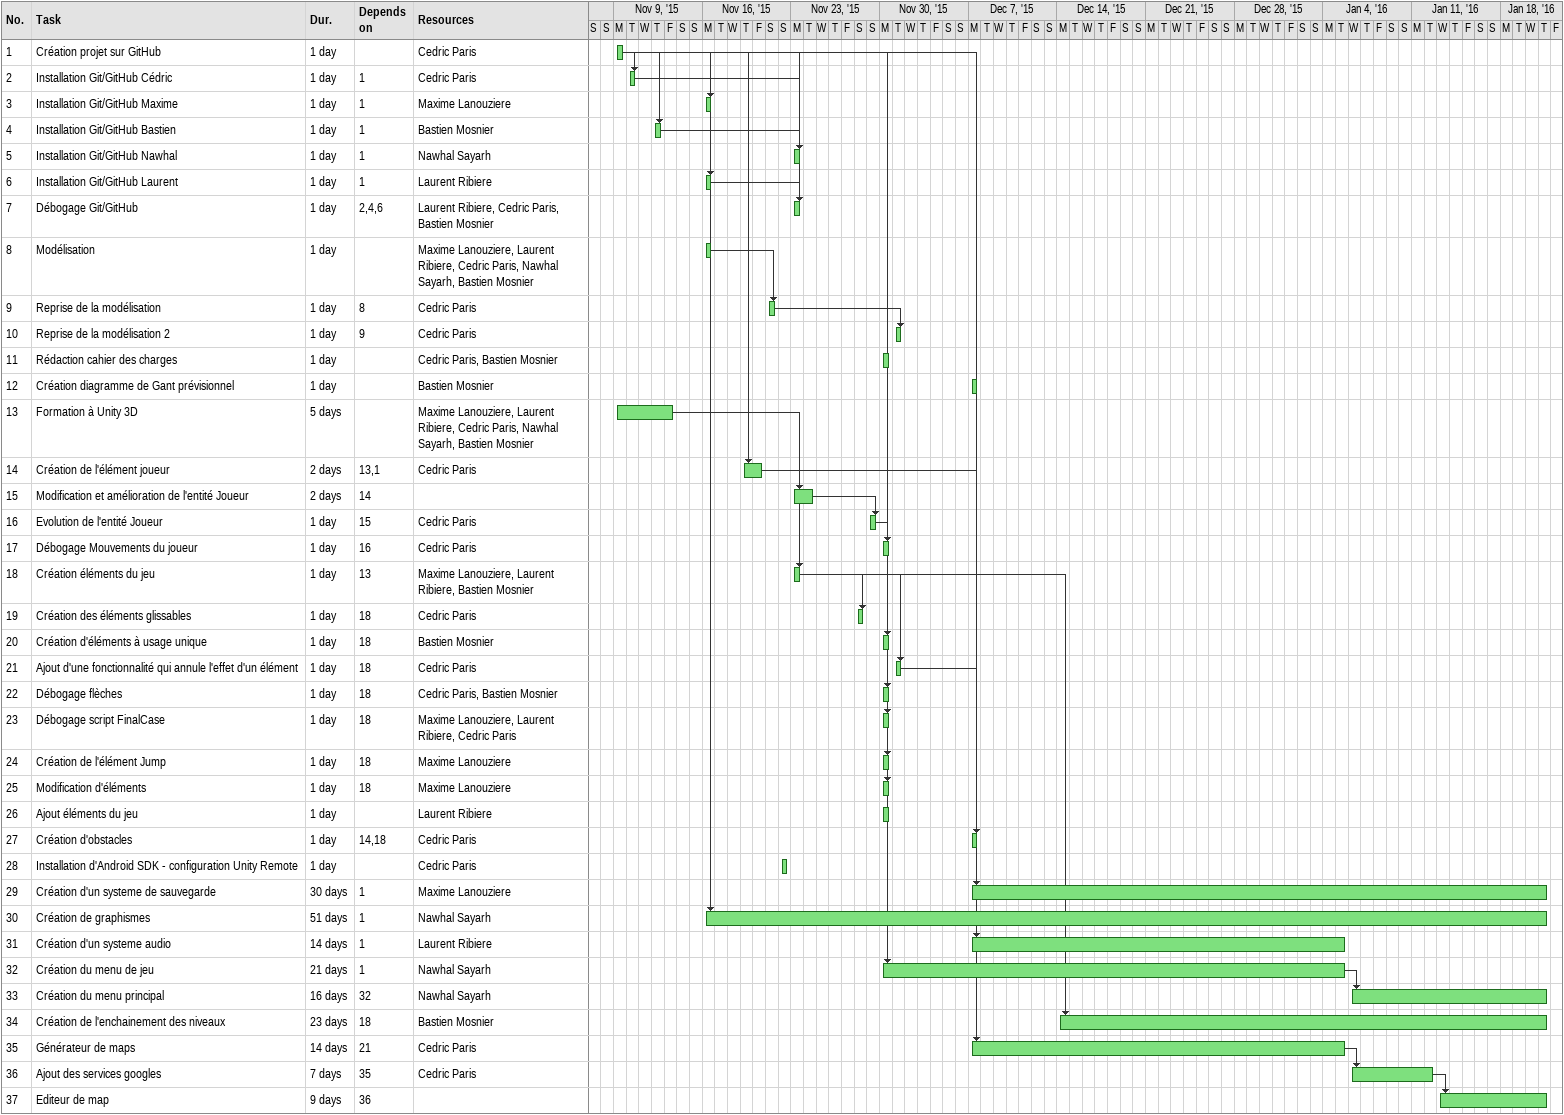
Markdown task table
| ID | Task | Duration | Start | Finish | Predecessors | Resources |
|---|---|---|---|---|---|---|
| 1 | Création projet sur GitHub | 1d | 2015-11-09 | 2015-11-09 |  | Cedric Paris |
| 2 | Installation Git/GitHub Cédric | 1d | 2015-11-10 | 2015-11-10 | 1 | Cedric Paris |
| 3 | Installation Git/GitHub Maxime | 1d | 2015-11-16 | 2015-11-16 | 1 | Maxime Lanouziere |
| 4 | Installation Git/GitHub Bastien | 1d | 2015-11-12 | 2015-11-12 | 1 | Bastien Mosnier |
| 5 | Installation Git/GitHub Nawhal | 1d | 2015-11-23 | 2015-11-23 | 1 | Nawhal Sayarh |
| 6 | Installation Git/GitHub Laurent | 1d | 2015-11-16 | 2015-11-16 | 1 | Laurent Ribiere |
| 7 | Débogage Git/GitHub | 1d | 2015-11-23 | 2015-11-23 | 2, 4, 6 | Laurent Ribiere, Cedric Paris, Bastien Mosnier |
| 8 | Modélisation | 1d | 2015-11-16 | 2015-11-16 |  | Maxime Lanouziere, Laurent Ribiere, Cedric Paris, Nawhal Sayarh, Bastien Mosnier |
| 9 | Reprise de la modélisation | 1d | 2015-11-21 | 2015-11-21 | 8 | Cedric Paris |
| 10 | Reprise de la modélisation 2 | 1d | 2015-12-01 | 2015-12-01 | 9 | Cedric Paris |
| 11 | Rédaction cahier des charges | 1d | 2015-11-30 | 2015-11-30 |  | Cedric Paris, Bastien Mosnier |
| 12 | Création diagramme de Gant prévisionnel | 1d | 2015-12-07 | 2015-12-07 |  | Bastien Mosnier |
| 13 | Formation à Unity 3D | 5d | 2015-11-09 | 2015-11-13 |  | Maxime Lanouziere, Laurent Ribiere, Cedric Paris, Nawhal Sayarh, Bastien Mosnier |
| 14 | Création de l'élément joueur | 2d | 2015-11-19 | 2015-11-20 | 13, 1 | Cedric Paris |
| 15 | Modification et amélioration de l'entité Joueur | 2d | 2015-11-23 | 2015-11-24 | 14 |  |
| 16 | Evolution de l'entité Joueur | 1d | 2015-11-29 | 2015-11-29 | 15 | Cedric Paris |
| 17 | Débogage Mouvements du joueur | 1d | 2015-11-30 | 2015-11-30 | 16 | Cedric Paris |
| 18 | Création éléments du jeu | 1d | 2015-11-23 | 2015-11-23 | 13 | Maxime Lanouziere, Laurent Ribiere, Bastien Mosnier |
| 19 | Création des éléments glissables | 1d | 2015-11-28 | 2015-11-28 | 18 | Cedric Paris |
| 20 | Création d'éléments à usage unique | 1d | 2015-11-30 | 2015-11-30 | 18 | Bastien Mosnier |
| 21 | Ajout d'une fonctionnalité qui annule l'effet d'un élément | 1d | 2015-12-01 | 2015-12-01 | 18 | Cedric Paris |
| 22 | Débogage flèches | 1d | 2015-11-30 | 2015-11-30 | 18 | Cedric Paris, Bastien Mosnier |
| 23 | Débogage script FinalCase | 1d | 2015-11-30 | 2015-11-30 | 18 | Maxime Lanouziere, Laurent Ribiere, Cedric Paris |
| 24 | Création de l'élément Jump | 1d | 2015-11-30 | 2015-11-30 | 18 | Maxime Lanouziere |
| 25 | Modification d'éléments | 1d | 2015-11-30 | 2015-11-30 | 18 | Maxime Lanouziere |
| 26 | Ajout éléments du jeu | 1d | 2015-11-30 | 2015-11-30 |  | Laurent Ribiere |
| 27 | Création d'obstacles | 1d | 2015-12-07 | 2015-12-07 | 14, 18 | Cedric Paris |
| 28 | Installation d'Android SDK - configuration Unity Remote | 1d | 2015-11-22 | 2015-11-22 |  | Cedric Paris |
| 29 | Création d'un systeme de sauvegarde | 30d | 2015-12-07 | 2016-01-21 | 1 | Maxime Lanouziere |
| 30 | Création de graphismes | 51d | 2015-11-16 | 2016-01-21 | 1 | Nawhal Sayarh |
| 31 | Création d'un systeme audio | 14d | 2015-12-07 | 2016-01-05 | 1 | Laurent Ribiere |
| 32 | Création du menu de jeu | 21d | 2015-11-30 | 2016-01-05 | 1 | Nawhal Sayarh |
| 33 | Création du menu principal | 16d | 2016-01-06 | 2016-01-21 | 32 | Nawhal Sayarh |
| 34 | Création de l'enchainement des niveaux | 23d | 2015-12-14 | 2016-01-21 | 18 | Bastien Mosnier |
| 35 | Générateur de maps | 14d | 2015-12-07 | 2016-01-05 | 21 | Cedric Paris |
| 36 | Ajout des services googles | 7d | 2016-01-06 | 2016-01-12 | 35 | Cedric Paris |
| 37 | Editeur de map | 9d | 2016-01-13 | 2016-01-21 | 36 |  |
